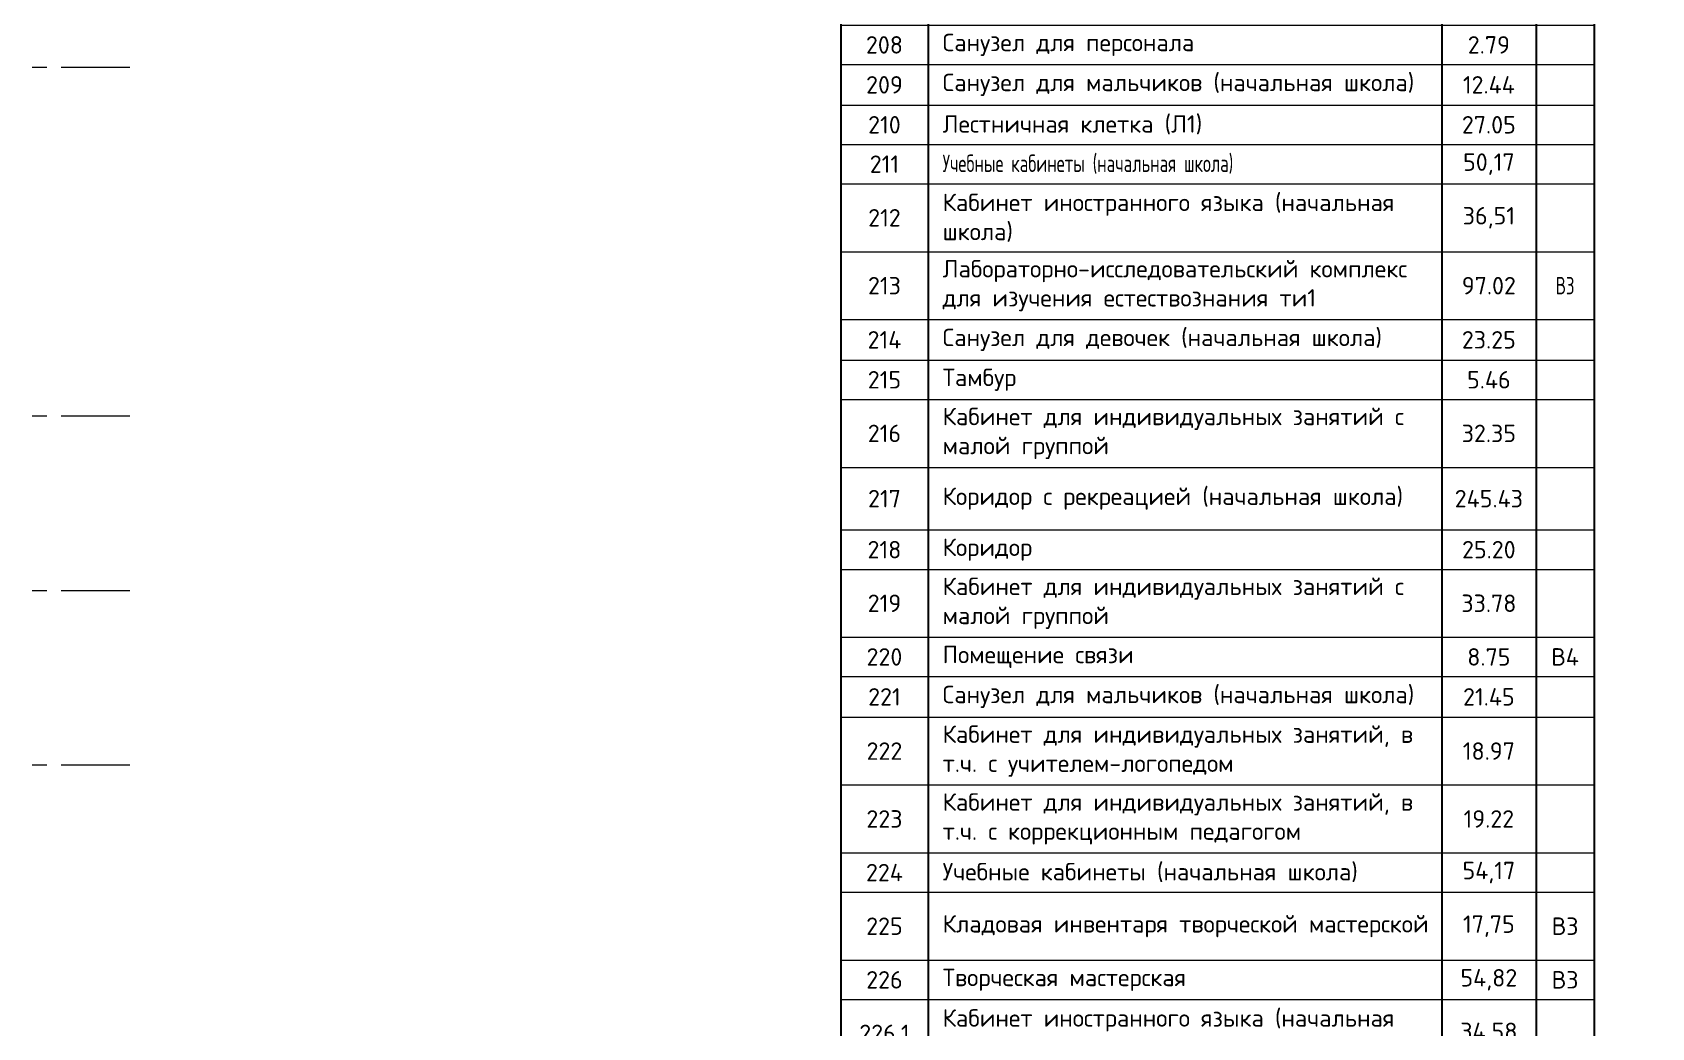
# Model space of a CAD drawing. Header units: millimetres. Extents: x -8417289 to 9420486, y 0 to 166066.
# Drawn here: x -7926 to 19921, y 108085 to 125196 of the extents above; entities that cross this region are included whole.
import ezdxf
from ezdxf import colors
from ezdxf.entities.mleader import LeaderData, LeaderLine
from ezdxf.math import Vec2, Vec3

# ---------------------------------------------------------------- set-up
doc = ezdxf.new("R2010")
doc.units = ezdxf.units.MM
doc.header["$MEASUREMENT"] = 0
doc.linetypes.add('CENTER', pattern=[2, 1.25, -0.25, 0.25, -0.25])
doc.layers.get('0').update_dxf_attribs({"color": 250, "lineweight": 9})
doc.layers.get('Defpoints').update_dxf_attribs({"color": 6})
doc.layers.add('_АР ТЕКСТ', color=250, linetype='Continuous', lineweight=25)
doc.layers.add('АР_Оси', color=195, linetype='Continuous', lineweight=9)
for name, color, linetype in [('АР_Таблицы', 250, 'Continuous'), ('ТХ_привязки_ВК', 174, 'Continuous'), ('ТХ_примечание', 40, 'Continuous')]:
    doc.layers.add(name, color=color, linetype=linetype)
doc.layers.add('ТХ_Задание КР', color=7, linetype='Continuous', true_color=0x9a5430)
doc.styles.add('ISOCPEUR', font='isocpeur.TTF')
doc.styles.add('ISOCPEUR_2', font='isocpeur.TTF', dxfattribs={"width": 0.9, "height": 300})
doc.styles.add('Архитект', font='isocpeur.TTF', dxfattribs={"width": 0.8, "oblique": 8})
doc.styles.add('ГОСТ 2.304', font='isocpeur.TTF', dxfattribs={"width": 0.7})

# ---------------------------------------------------------------- blocks, each defined once
blk = doc.blocks.new('*T370')
at = {"layer": 'Defpoints', "color": 8, "linetype": 'ByBlock', "lineweight": 0, "ltscale": 100, "transparency": 16777216}
for q in [(12955, 0), (0, -1500)]:
    blk.add_line((0, 0), q, dxfattribs=at)
at = {"layer": 'Defpoints', "color": 8, "linetype": 'ByBlock', "lineweight": 0, "ltscale": 500, "transparency": 16777216}
blk.add_line((12955, 0), (12955, -1500), dxfattribs=at)
at = {"layer": 'АР_Таблицы', "color": 0, "linetype": 'ByBlock', "lineweight": 30, "ltscale": 100, "transparency": 16777216}
for p, q in [((0, -1500), (12955, -1500)), ((0, -1500), (0, -44669)), ((1500, -1500), (1500, -44669)), ((10334, -1500), (10334, -44669)), ((0, -3500), (12955, -3500)), ((0, -43992), (12955, -43992)), ((0, -44669), (12955, -44669))]:
    blk.add_line(p, q, dxfattribs=at)
at = {"layer": 'АР_Таблицы', "color": 0, "linetype": 'ByBlock', "lineweight": 30, "ltscale": 500, "transparency": 16777216}
for p, q in [((11955, -1500), (11955, -44669)), ((12955, -1500), (12955, -44669))]:
    blk.add_line(p, q, dxfattribs=at)
at = {"layer": 'АР_Таблицы', "color": 0, "linetype": 'ByBlock', "lineweight": -2, "ltscale": 100, "transparency": 16777216}
for p, q in [((0, -4177), (12955, -4177)), ((0, -4854), (12955, -4854)), ((0, -5531), (12955, -5531)), ((0, -6228), (1500, -6228)), ((10334, -6228), (12955, -6228)), ((0, -6905), (1500, -6905)), ((10334, -6905), (12955, -6905)), ((0, -7582), (1500, -7582)), ((10334, -7582), (12955, -7582)), ((0, -8258), (12955, -8258)), ((0, -8935), (12955, -8935)), ((0, -9632), (12955, -9632)), ((0, -10309), (1500, -10309)), ((11955, -10309), (12955, -10309)), ((0, -10986), (10334, -10986)), ((11955, -10986), (12955, -10986)), ((0, -12153), (1500, -12153)), ((11955, -12153), (12955, -12153)), ((0, -13320), (1500, -13320)), ((11955, -13320), (12955, -13320)), ((0, -14017), (10334, -14017)), ((11955, -14017), (12955, -14017)), ((0, -14694), (12955, -14694)), ((0, -15861), (12955, -15861)), ((0, -16938), (12955, -16938)), ((0, -17615), (12955, -17615)), ((0, -18782), (10334, -18782)), ((11955, -18782), (12955, -18782)), ((0, -19458), (10334, -19458)), ((11955, -19458), (12955, -19458)), ((0, -20155), (10334, -20155)), ((11955, -20155), (12955, -20155)), ((0, -21322), (10334, -21322)), ((11955, -21322), (12955, -21322)), ((0, -22489), (12955, -22489)), ((0, -23166), (12955, -23166)), ((0, -24333), (10334, -24333)), ((11955, -24333), (12955, -24333)), ((0, -25010), (10334, -25010)), ((11955, -25010), (12955, -25010)), ((0, -26177), (10334, -26177)), ((11955, -26177), (12955, -26177)), ((0, -27904), (1500, -27904)), ((11955, -27904), (12955, -27904)), ((0, -28581), (1500, -28581)), ((11955, -28581), (12955, -28581)), ((0, -29258), (1500, -29258)), ((11955, -29258), (12955, -29258)), ((0, -29935), (12955, -29935)), ((0, -30612), (10334, -30612)), ((11955, -30612), (12955, -30612)), ((0, -31288), (10334, -31288)), ((11955, -31288), (12955, -31288)), ((0, -31965), (10334, -31965)), ((11955, -31965), (12955, -31965)), ((0, -33042), (1500, -33042)), ((11955, -33042), (12955, -33042)), ((0, -33719), (1500, -33719)), ((11955, -33719), (12955, -33719)), ((0, -34916), (1500, -34916)), ((11955, -34916), (12955, -34916)), ((0, -35593), (1500, -35593)), ((11955, -35593), (12955, -35593)), ((0, -36270), (1500, -36270)), ((11955, -36270), (12955, -36270)), ((0, -36947), (1500, -36947)), ((11955, -36947), (12955, -36947)), ((0, -38174), (1500, -38174)), ((11955, -38174), (12955, -38174)), ((0, -39401), (1500, -39401)), ((11955, -39401), (12955, -39401)), ((0, -40078), (1500, -40078)), ((11955, -40078), (12955, -40078)), ((0, -40755), (1500, -40755)), ((11955, -40755), (12955, -40755)), ((0, -41922), (1500, -41922)), ((11955, -41922), (12955, -41922)), ((0, -42618), (1500, -42618)), ((11955, -42618), (12955, -42618)), ((0, -43315), (1500, -43315)), ((11955, -43315), (12955, -43315))]:
    blk.add_line(p, q, dxfattribs=at)
at = {"layer": 'АР_Таблицы', "color": 0, "linetype": 'ByBlock', "lineweight": 9, "ltscale": 100, "transparency": 16777216}
for p, q in [((1500, -6228), (10334, -6228)), ((1500, -6905), (10334, -6905)), ((1500, -7582), (10334, -7582)), ((1500, -10309), (11955, -10309)), ((10334, -10986), (11955, -10986)), ((1500, -12153), (11955, -12153)), ((1500, -13320), (11955, -13320)), ((10334, -14017), (11955, -14017)), ((10334, -18782), (11955, -18782)), ((10334, -19458), (11955, -19458)), ((10334, -20155), (11955, -20155)), ((10334, -21322), (11955, -21322)), ((10334, -24333), (11955, -24333)), ((10334, -25010), (11955, -25010)), ((10334, -26177), (11955, -26177)), ((1500, -27904), (11955, -27904)), ((1500, -28581), (11955, -28581)), ((1500, -29258), (11955, -29258)), ((10334, -30612), (11955, -30612)), ((10334, -31288), (11955, -31288)), ((10334, -31965), (11955, -31965)), ((1500, -33042), (11955, -33042)), ((1500, -33719), (11955, -33719)), ((1500, -34916), (11955, -34916)), ((1500, -35593), (11955, -35593)), ((1500, -36270), (11955, -36270)), ((1500, -36947), (11955, -36947)), ((1500, -38174), (11955, -38174)), ((1500, -39401), (11955, -39401)), ((1500, -40078), (11955, -40078)), ((1500, -40755), (11955, -40755)), ((1500, -41922), (11955, -41922)), ((1500, -42618), (11955, -42618)), ((1500, -43315), (11955, -43315))]:
    blk.add_line(p, q, dxfattribs=at)
at = {"layer": 'АР_Таблицы', "ltscale": 100, "transparency": 16777216}
for s, insert, char_height, width, attachment_point, style in [('Экспликация помещений 2-го этажа', (6477, -750), 500, 12854.8, 5, 'ISOCPEUR'), ('Номер поме- щения', (750, -2500), 300, 1400, 5, 'ISOCPEUR'), ('Площадь м2', (11144, -2500), 350, 1521.04, 5, 'ISOCPEUR'), ('Кат. помещения', (12455, -2500), 300, 900, 5, 'ISOCPEUR'), ('Наименование', (5917, -2500), 300, 8733.76, 5, 'ISOCPEUR'), ('201', (750, -3838), 300, 1223.08, 5, 'ISOCPEUR'), ('Лестничная клетка Тип Н2', (1750, -3838), 300, 8333.76, 4, 'ISOCPEUR'), ('28.82', (11144, -3838), 300, 1121.04, 5, 'ISOCPEUR'), ('202', (750, -4515), 300, 1223.08, 5, 'ISOCPEUR'), ('Учебные кабинеты (начальная школа)', (1750, -4515), 300, 8333.76, 4, 'ISOCPEUR'), ('58,70', (11144, -4515), 300, 1121.04, 5, 'ISOCPEUR'), ('2,78', (11144, -5192), 300, 1121.04, 5, 'ISOCPEUR'), ('203', (750, -5192), 300, 1223.08, 5, 'ISOCPEUR'), ('ПУИ', (1750, -5192), 300, 8333.76, 4, 'ISOCPEUR'), ('{\\C1;В4}', (12455, -5192), 300, 900, 5, 'ISOCPEUR'), ('204', (750, -5879), 300, 1223.08, 5, 'ISOCPEUR'), ('Санузел для девочек (начальная школа)', (1750, -5879), 300, 8333.76, 4, 'ISOCPEUR'), ('12.73', (11144, -5879), 300, 1121.04, 5, 'ISOCPEUR'), ('{\\Q0;\\W0.7;Учебные кабинеты (начальная школа)}', (1750, -6566), 300, 8333.76, 4, 'Архитект'), ('58,68', (11144, -6566), 300, 1121.04, 5, 'ISOCPEUR'), ('205', (750, -6566), 300, 1223.08, 5, 'ISOCPEUR'), ('206', (750, -7243), 300, 1223.08, 5, 'ISOCPEUR'), ('{\\Q0;\\W0.7;Учебные кабинеты (начальная школа)}', (1750, -7243), 300, 8333.76, 4, 'Архитект'), ('58,54', (11144, -7243), 300, 1121.04, 5, 'ISOCPEUR'), ('207', (750, -7920), 300, 1223.08, 5, 'ISOCPEUR'), ('{\\Q0;\\W0.7;Учебные кабинеты (начальная школа)}', (1750, -7920), 300, 8333.76, 4, 'Архитект'), ('60,45', (11144, -7920), 300, 1121.04, 5, 'ISOCPEUR'), ('208', (750, -8597), 300, 1223.08, 5, 'ISOCPEUR'), ('Санузел для персонала', (1750, -8597), 300, 8333.76, 4, 'ISOCPEUR'), ('2.79', (11144, -8597), 300, 1121.04, 5, 'ISOCPEUR'), ('209', (750, -9284), 300, 1223.08, 5, 'ISOCPEUR'), ('Санузел для мальчиков (начальная школа)', (1750, -9284), 300, 8333.76, 4, 'ISOCPEUR'), ('12.44', (11144, -9284), 300, 1121.04, 5, 'ISOCPEUR'), ('210', (750, -9971), 300, 1223.08, 5, 'ISOCPEUR'), ('Лестничная клетка (Л1)', (1750, -9971), 300, 8333.76, 4, 'ISOCPEUR'), ('27.05', (11144, -9971), 300, 1121.04, 5, 'ISOCPEUR'), ('211', (750, -10648), 300, 1223.08, 5, 'ISOCPEUR'), ('{\\Q0;\\W0.7;Учебные кабинеты (начальная школа)}', (1750, -10648), 300, 8333.76, 4, 'Архитект'), ('50,17', (11144, -10648), 300, 1121.04, 5, 'ISOCPEUR'), ('Кабинет иностранного языка (начальная школа)', (1750, -11570), 300, 8333.76, 4, 'ISOCPEUR'), ('36,51', (11144, -11570), 300, 1121.04, 5, 'ISOCPEUR'), ('212', (750, -11570), 300, 1223.08, 5, 'ISOCPEUR'), ('Лабораторно-исследовательский комплекс для изучения естествознания ти1', (1750, -12737), 300, 8333.76, 4, 'ISOCPEUR'), ('213', (750, -12737), 300, 1223.08, 5, 'ISOCPEUR'), ('97.02', (11144, -12737), 300, 1121.04, 5, 'ISOCPEUR'), ('{\\Q0;\\W0.7;\\C1;В3}', (12455, -12737), 300, 900, 5, 'Архитект'), ('214', (750, -13668), 300, 1223.08, 5, 'ISOCPEUR'), ('Санузел для девочек (начальная школа)', (1750, -13668), 300, 8333.76, 4, 'ISOCPEUR'), ('23.25', (11144, -13668), 300, 1121.04, 5, 'ISOCPEUR'), ('Тамбур', (1750, -14355), 300, 8333.76, 4, 'ISOCPEUR'), ('215', (750, -14355), 300, 1223.08, 5, 'ISOCPEUR'), ('5.46', (11144, -14355), 300, 1121.04, 5, 'ISOCPEUR'), ('Кабинет для индивидуальных занятий с малой группой', (1750, -15277), 300, 8333.76, 4, 'ISOCPEUR'), ('216', (750, -15277), 300, 1223.08, 5, 'ISOCPEUR'), ('32.35', (11144, -15277), 300, 1121.04, 5, 'ISOCPEUR'), ('217', (750, -16399), 300, 1223.08, 5, 'ISOCPEUR'), ('Коридор с рекреацией (начальная школа)', (1750, -16399), 300, 8333.76, 4, 'ISOCPEUR'), ('245.43', (11144, -16399), 300, 1121.04, 5, 'ISOCPEUR'), ('218', (750, -17276), 300, 1223.08, 5, 'ISOCPEUR'), ('Коридор', (1750, -17276), 300, 8333.76, 4, 'ISOCPEUR'), ('25.20', (11144, -17276), 300, 1121.04, 5, 'ISOCPEUR'), ('Кабинет для индивидуальных занятий с малой группой', (1750, -18198), 300, 8333.76, 4, 'ISOCPEUR'), ('219', (750, -18198), 300, 1223.08, 5, 'ISOCPEUR'), ('33.78', (11144, -18198), 300, 1121.04, 5, 'ISOCPEUR'), ('Помещение связи', (1750, -19120), 300, 8333.76, 4, 'ISOCPEUR'), ('220', (750, -19120), 300, 1223.08, 5, 'ISOCPEUR'), ('8.75', (11144, -19120), 300, 1121.04, 5, 'ISOCPEUR'), ('{\\C1;В4}', (12455, -19120), 300, 900, 5, 'ISOCPEUR'), ('221', (750, -19807), 300, 1223.08, 5, 'ISOCPEUR'), ('Санузел для мальчиков (начальная школа)', (1750, -19807), 300, 8333.76, 4, 'ISOCPEUR'), ('21.45', (11144, -19807), 300, 1121.04, 5, 'ISOCPEUR'), ('Кабинет для индивидуальных занятий, в т.ч. с учителем-логопедом', (1750, -20739), 300, 8333.76, 4, 'ISOCPEUR'), ('222', (750, -20739), 300, 1223.08, 5, 'ISOCPEUR'), ('18.97', (11144, -20739), 300, 1121.04, 5, 'ISOCPEUR'), ('Кабинет для индивидуальных занятий, в т.ч. с коррекционным педагогом', (1750, -21906), 300, 8333.76, 4, 'ISOCPEUR'), ('223', (750, -21906), 300, 1223.08, 5, 'ISOCPEUR'), ('19.22', (11144, -21906), 300, 1121.04, 5, 'ISOCPEUR'), ('224', (750, -22828), 300, 1223.08, 5, 'ISOCPEUR'), ('Учебные кабинеты (начальная школа)', (1750, -22828), 300, 8333.76, 4, 'ISOCPEUR'), ('54,17', (11144, -22828), 300, 1121.04, 5, 'ISOCPEUR'), ('225', (750, -23750), 300, 1223.08, 5, 'ISOCPEUR'), ('Кладовая инвентаря творческой мастерской ', (1750, -23750), 300, 8333.76, 4, 'ISOCPEUR'), ('17,75', (11144, -23750), 300, 1121.04, 5, 'ISOCPEUR'), ('{\\C1;В3}', (12455, -23750), 300, 900, 5, 'ISOCPEUR'), ('Творческая мастерская ', (1750, -24672), 300, 8333.76, 4, 'ISOCPEUR'), ('54,82', (11144, -24672), 300, 1121.04, 5, 'ISOCPEUR'), ('226', (750, -24672), 300, 1223.08, 5, 'ISOCPEUR'), ('{\\C1;В3}', (12455, -24672), 300, 900, 5, 'ISOCPEUR'), ('Кабинет иностранного языка (начальная школа)', (1750, -25593), 300, 8333.76, 4, 'ISOCPEUR'), ('226.1', (750, -25593), 300, 1223.08, 5, 'ISOCPEUR'), ('34,58', (11144, -25593), 300, 1121.04, 5, 'ISOCPEUR'), ('Многофункциональное пространство с функцией актового зала (с эстрадой в уровне пола)', (1750, -27040), 300, 8333.76, 4, 'ISOCPEUR'), ('227', (750, -27040), 300, 1223.08, 5, 'ISOCPEUR'), ('272,39', (11144, -27040), 300, 1121.04, 5, 'ISOCPEUR'), ('228', (750, -28242), 300, 1223.08, 5, 'ISOCPEUR'), ('Кроссовая', (1750, -28242), 300, 8333.76, 4, 'ISOCPEUR'), ('10,72', (11144, -28242), 300, 1121.04, 5, 'ISOCPEUR'), ('{\\C1;В3}', (12455, -28242), 300, 900, 5, 'ISOCPEUR'), ('229', (750, -28919), 300, 1223.08, 5, 'ISOCPEUR'), ('Лестничная клетка (Л1)', (1750, -28919), 300, 8333.76, 4, 'ISOCPEUR'), ('21,00', (11144, -28919), 300, 1121.04, 5, 'ISOCPEUR'), ('229.1', (750, -29596), 300, 1223.08, 5, 'ISOCPEUR'), ('Тамбур', (1750, -29596), 300, 8333.76, 4, 'ISOCPEUR'), ('4,48', (11144, -29596), 300, 1121.04, 5, 'ISOCPEUR'), ('230', (750, -30273), 300, 1223.08, 5, 'ISOCPEUR'), ('Тех. помещение', (1750, -30273), 300, 8333.76, 4, 'ISOCPEUR'), ('3,93', (11144, -30273), 300, 1121.04, 5, 'ISOCPEUR'), ('{\\C1;В4}', (12455, -30273), 300, 900, 5, 'ISOCPEUR'), ('231', (750, -30950), 300, 1223.08, 5, 'ISOCPEUR'), ('Артистическая', (1750, -30950), 300, 8333.76, 4, 'ISOCPEUR'), ('14,75', (11144, -30950), 300, 1121.04, 5, 'ISOCPEUR'), ('Кладовая инвентаря', (1750, -31627), 300, 8333.76, 4, 'ISOCPEUR'), ('16,65', (11144, -31627), 300, 1121.04, 5, 'ISOCPEUR'), ('232', (750, -31627), 300, 1223.08, 5, 'ISOCPEUR'), ('{\\C1;В3}', (12455, -31627), 300, 900, 5, 'ISOCPEUR'), ('Кладовая кабинета материальной технологии', (1750, -32504), 300, 8333.76, 4, 'ISOCPEUR'), ('233', (750, -32504), 300, 1223.08, 5, 'ISOCPEUR'), ('23,55', (11144, -32504), 300, 1121.04, 5, 'ISOCPEUR'), ('{\\C240;\\c2367469;В3}', (12455, -32504), 300, 900, 5, 'ISOCPEUR'), ('234', (750, -33381), 300, 1223.08, 5, 'ISOCPEUR'), ('Кабинет материальной технологии тип 2', (1750, -33381), 300, 8333.76, 4, 'ISOCPEUR'), ('86,25', (11144, -33381), 300, 1121.04, 5, 'ISOCPEUR'), ('{\\C1;В3}', (12455, -33381), 300, 900, 5, 'ISOCPEUR'), ('Кабинет с рабочим пространством для учителей тип 1 (начальная школа)', (1750, -34318), 300, 8333.76, 4, 'ISOCPEUR'), ('235', (750, -34318), 300, 1223.08, 5, 'ISOCPEUR'), ('44,43', (11144, -34318), 300, 1121.04, 5, 'ISOCPEUR'), ('Кабинет материальной технологии тип 1', (1750, -35255), 300, 8333.76, 4, 'ISOCPEUR'), ('102,78', (11144, -35255), 300, 1121.04, 5, 'ISOCPEUR'), ('236', (750, -35255), 300, 1223.08, 5, 'ISOCPEUR'), ('{\\C1;В3}', (12455, -35255), 300, 900, 5, 'ISOCPEUR'), ('237', (750, -35932), 300, 1223.08, 5, 'ISOCPEUR'), ('ПУИ', (1750, -35932), 300, 8333.76, 4, 'ISOCPEUR'), ('3,24', (11144, -35932), 300, 1121.04, 5, 'ISOCPEUR'), ('{\\C1;В4}', (12455, -35932), 300, 900, 5, 'ISOCPEUR'), ('238', (750, -36608), 300, 1223.08, 5, 'ISOCPEUR'), ('Санузел для персонала', (1750, -36608), 300, 8333.76, 4, 'ISOCPEUR'), ('2,56', (11144, -36608), 300, 1121.04, 5, 'ISOCPEUR'), ('Санузел для мальчиков (основная и старшая школа)', (1750, -37560), 300, 8333.76, 4, 'ISOCPEUR'), ('239', (750, -37560), 300, 1223.08, 5, 'ISOCPEUR'), ('20,92', (11144, -37560), 300, 1121.04, 5, 'ISOCPEUR'), ('Санузел для девочек с комнатой личной гигиены (основная и старшая школа)', (1750, -38787), 300, 8333.76, 4, 'ISOCPEUR'), ('240', (750, -38787), 300, 1223.08, 5, 'ISOCPEUR'), ('25,84', (11144, -38787), 300, 1121.04, 5, 'ISOCPEUR'), ('241', (750, -39739), 300, 1223.08, 5, 'ISOCPEUR'), ('Лестничная клетка (Л1)', (1750, -39739), 300, 8333.76, 4, 'ISOCPEUR'), ('21,00', (11144, -39739), 300, 1121.04, 5, 'ISOCPEUR'), ('242', (750, -40416), 300, 1223.08, 5, 'ISOCPEUR'), ('Лестничная клетка (Л1)', (1750, -40416), 300, 8333.76, 4, 'ISOCPEUR'), ('25,50', (11144, -40416), 300, 1121.04, 5, 'ISOCPEUR'), ('Коридор и рекреация (основная и старшая школа)', (1750, -41338), 300, 8333.76, 4, 'ISOCPEUR'), ('243', (750, -41338), 300, 1223.08, 5, 'ISOCPEUR'), ('268,00', (11144, -41338), 300, 1121.04, 5, 'ISOCPEUR'), ('244', (750, -42270), 300, 1223.08, 5, 'ISOCPEUR'), ('Коридор', (1750, -42270), 300, 8333.76, 4, 'ISOCPEUR'), ('78,72', (11144, -42270), 300, 1121.04, 5, 'ISOCPEUR'), ('245', (750, -42967), 300, 1223.08, 5, 'ISOCPEUR'), ('Коридор', (1750, -42967), 300, 8333.76, 4, 'ISOCPEUR'), ('77,66', (11144, -42967), 300, 1121.04, 5, 'ISOCPEUR')]:
    blk.add_mtext(s, dxfattribs=dict(at, insert=insert, char_height=char_height, width=width, attachment_point=attachment_point, style=style))
at = {"layer": 'АР_Таблицы', "ltscale": 500, "transparency": 16777216}
for s, insert, char_height, width, attachment_point, style in [('246', (750, -43654), 300, 1223.08, 5, 'ISOCPEUR'), ('Административный кабинет', (1750, -43654), 300, 8333.76, 4, 'ISOCPEUR'), ('18,87', (11144, -43654), 300, 1121.04, 5, 'ISOCPEUR'), ('Всего', (10084, -44331), 300, 8333.76, 6, 'ISOCPEUR'), ('2245.1', (11144, -44331), 250, 1601.04, 5, 'ISOCPEUR_2')]:
    blk.add_mtext(s, dxfattribs=dict(at, insert=insert, char_height=char_height, width=width, attachment_point=attachment_point, style=style))
blk = doc.blocks.new('_DotSmall')
at = {"color": 0, "linetype": 'ByBlock', "const_width": 0.5}
blk.add_lwpolyline([(-0.0625, 0, 1), (0.0625, 0, 1)], format="xyb", close=True, dxfattribs=at)
blk = doc.blocks.new('_Dot')
at = {"color": 0, "linetype": 'ByBlock', "lineweight": -2}
blk.add_line((-0.5, 0), (-1, 0), dxfattribs=at)
at = {"color": 0, "linetype": 'ByBlock', "const_width": 0.5}
blk.add_lwpolyline([(-0.25, 0, 1), (0.25, 0, 1)], format="xyb", close=True, dxfattribs=at)

msp = doc.modelspace()

# ---------------------------------------------------------------- linework, layer by layer
at = {"layer": 'АР_Оси', "linetype": 'CENTER', "ltscale": 1000}
for p, q in [((-89429.5, 124600.7), (-6251.1, 124600.7)), ((-89429.5, 124600.7), (-6251.1, 124600.7)), ((-89429.5, 118600.7), (-6251.1, 118600.7)), ((-89429.5, 115600.7), (-6251.1, 115600.7)), ((-89429.5, 112600.7), (-6251.1, 112600.7))]:
    msp.add_line(p, q, dxfattribs=at)

# ---------------------------------------------------------------- block references
msp.add_blockref('*T370', (5977.6, 133578.4))

# ---------------------------------------------------------------- leaders
at = {"layer": '_АР ТЕКСТ'}
ml = msp.add_multileader_mtext('Standard', dxfattribs=at)
ml.set_content('{\\W0.8;-2,550}', color=256, style='ISOCPEUR')
ml.set_leader_properties(color=256, linetype='Continuous', lineweight=-1)
ml.set_arrow_properties(name='DOTSMALL')
ml.build(insert=Vec2(0, 0))
ml.multileader.update_dxf_attribs({"has_text_frame": 1, "text_left_attachment_type": 4, "text_right_attachment_type": 4, "dogleg_length": 100, "arrow_head_size": 180})
ctx = ml.context
ctx.base_point, ctx.char_height, ctx.arrow_head_size, ctx.landing_gap_size, ctx.plane_origin = Vec3(-302775.8, 123943.3, -2), 250, 180, 50, Vec3(-302295.5, 121699.2, -2)
ctx.left_attachment, ctx.right_attachment = 4, 4
notes = []
notes.append((ctx, [(0, (0, 0, 0), (0, 0), (1, 0), 1, [])]))
ctx.mtext.insert, ctx.mtext.width, ctx.mtext.defined_height, ctx.mtext.line_spacing_style, ctx.mtext.flow_direction = Vec3(-302725.8, 124276.6, -2), 801.086, 330.7, 2, 5
ml = msp.add_multileader_mtext('Standard', dxfattribs=at)
ml.set_content('{\\W0.8;-2,550}', color=256, style='ISOCPEUR')
ml.set_leader_properties(color=256, linetype='Continuous', lineweight=-1)
ml.set_arrow_properties(name='DOTSMALL')
ml.build(insert=Vec2(0, 0))
ml.multileader.update_dxf_attribs({"has_text_frame": 1, "text_left_attachment_type": 4, "text_right_attachment_type": 4, "dogleg_length": 100, "arrow_head_size": 180})
ctx = ml.context
ctx.base_point, ctx.char_height, ctx.arrow_head_size, ctx.landing_gap_size, ctx.plane_origin = Vec3(-314736, 120073.3, -2), 250, 180, 50, Vec3(-314255.7, 117829.3, -2)
ctx.left_attachment, ctx.right_attachment = 4, 4
notes.append((ctx, [(0, (0, 0, 0), (0, 0), (1, 0), 1, [])]))
ctx.mtext.insert, ctx.mtext.width, ctx.mtext.defined_height, ctx.mtext.line_spacing_style, ctx.mtext.flow_direction = Vec3(-314686, 120406.6, -2), 801.086, 330.7, 2, 5
at = {"layer": 'ТХ_Задание КР', "color": 1, "ltscale": 100}
ml = msp.add_multileader_mtext('Standard', dxfattribs=at)
ml.set_content('\\pxsm1,qc;{\\C1;Зона усиления для настенного крепления фермы баскетбольной со щитом и кольцом \\Pна высоте от пола до 4,5 м от УЧП}', color=7, style='ГОСТ 2.304')
ml.set_leader_properties(color=256, lineweight=25)
ml.build(insert=Vec2(0, 0))
ml.multileader.update_dxf_attribs({"text_left_attachment_type": 6, "text_right_attachment_type": 6, "dogleg_length": 150, "arrow_head_size": 225, "scale": 75})
ctx = ml.context
ctx.base_point, ctx.scale, ctx.char_height, ctx.arrow_head_size, ctx.landing_gap_size, ctx.plane_origin = Vec3(-179600.1, 136426.3), 75, 187.5, 225, 150, Vec3(-147431, 100913)
ctx.left_attachment, ctx.right_attachment = 6, 6
notes.append((ctx, [(0, (1, 1, 0), (-179750.1, 136426.3), (1, 0), 150, [(1, [(-182033.9, 121600.6)], 0, [])])]))
ctx.mtext.insert, ctx.mtext.width, ctx.mtext.defined_height, ctx.mtext.line_spacing_factor, ctx.mtext.flow_direction = Vec3(-179450.1, 136651.3), 4494.329, 2263.3, 0.8, 5
ml = msp.add_multileader_mtext('Standard', dxfattribs=at)
ml.set_content('\\pxsm1,qc;{\\C1;Зона усиления для настенного крепления фермы баскетбольной со щитом и кольцом \\Pна высоте от пола до 4,5 м от УЧП}', color=7, style='ГОСТ 2.304')
ml.set_leader_properties(color=256, lineweight=25)
ml.build(insert=Vec2(0, 0))
ml.multileader.update_dxf_attribs({"text_left_attachment_type": 6, "text_right_attachment_type": 6, "dogleg_length": 150, "arrow_head_size": 225, "scale": 75})
ctx = ml.context
ctx.base_point, ctx.scale, ctx.char_height, ctx.arrow_head_size, ctx.landing_gap_size, ctx.plane_origin = Vec3(-154160.6, 124600.7), 75, 187.5, 225, 150, Vec3(-113451.1, 107936.6)
ctx.left_attachment, ctx.right_attachment, ctx.text_align_type = 6, 6, 1
notes.append((ctx, [(0, (1, 1, 0), (-154310.6, 124600.7), (1, 0), 150, [(1, [(-158483.9, 121600.6)], 0, [])])]))
ctx.mtext.insert, ctx.mtext.width, ctx.mtext.defined_height, ctx.mtext.alignment, ctx.mtext.line_spacing_factor, ctx.mtext.flow_direction = Vec3(-151763.4, 124825.7), 4494.329, 2263.3, 2, 0.8, 5
ml = msp.add_multileader_mtext('Standard', dxfattribs=at)
ml.set_content('\\pxsm1,qc;{\\C1;Предусмотреть усиление конструкции по всей длине для возможности размещения (монтажа) спортивного оборудования }', color=7, style='ГОСТ 2.304')
ml.set_leader_properties(color=256, lineweight=25)
ml.build(insert=Vec2(0, 0))
ml.multileader.update_dxf_attribs({"text_left_attachment_type": 6, "text_right_attachment_type": 6, "dogleg_length": 150, "arrow_head_size": 225, "scale": 75})
ctx = ml.context
ctx.base_point, ctx.scale, ctx.char_height, ctx.arrow_head_size, ctx.landing_gap_size, ctx.plane_origin = Vec3(-157016.9, 116858.2), 75, 187.5, 225, 150, Vec3(-118303.7, 104934.9)
ctx.left_attachment, ctx.right_attachment, ctx.text_align_type = 6, 6, 1
notes.append((ctx, [(0, (1, 1, 0), (-157166.9, 116858.2), (1, 0), 150, [(1, [(-158418.8, 117439.9)], 0, [])])]))
ctx.mtext.insert, ctx.mtext.width, ctx.mtext.defined_height, ctx.mtext.alignment, ctx.mtext.line_spacing_factor, ctx.mtext.flow_direction = Vec3(-154619.7, 117102), 4494.329, 2263.3, 2, 0.8, 5
ml = msp.add_multileader_mtext('Standard', dxfattribs=at)
ml.set_content('\\pxsm1,qc;{\\C1;Зона усиления для настенного крепления фермы баскетбольной со щитом и кольцом \\Pна высоте от 2,8 до 3,8 м от УЧП}', color=7, style='ГОСТ 2.304')
ml.set_leader_properties(color=256, lineweight=25)
ml.build(insert=Vec2(0, 0))
ml.multileader.update_dxf_attribs({"text_left_attachment_type": 6, "text_right_attachment_type": 6, "dogleg_length": 150, "arrow_head_size": 225, "scale": 75})
ctx = ml.context
ctx.base_point, ctx.scale, ctx.char_height, ctx.arrow_head_size, ctx.landing_gap_size, ctx.plane_origin = Vec3(-175039.9, 113641.2), 75, 187.5, 225, 150, Vec3(-132203.3, 95150.5)
ctx.left_attachment, ctx.right_attachment, ctx.text_align_type = 6, 6, 1
notes.append((ctx, [(0, (1, 1, 0), (-175189.9, 113641.2), (1, 0), 150, [(1, [(-176222.2, 115849.8)], 0, [])])]))
ctx.mtext.insert, ctx.mtext.width, ctx.mtext.defined_height, ctx.mtext.alignment, ctx.mtext.line_spacing_factor, ctx.mtext.flow_direction = Vec3(-172642.7, 113866.2), 4494.329, 2263.3, 2, 0.8, 5
ml = msp.add_multileader_mtext('Standard', dxfattribs=at)
ml.set_content('\\pxsm1,qc;{\\C1;Зона усиления для настенного крепления стоек волейбольных на высоте от 0,5 до 3,0 м от УЧП}', color=7, style='ГОСТ 2.304')
ml.set_leader_properties(color=256, lineweight=25)
ml.build(insert=Vec2(0, 0))
ml.multileader.update_dxf_attribs({"text_left_attachment_type": 6, "text_right_attachment_type": 6, "dogleg_length": 150, "arrow_head_size": 225, "scale": 75})
ctx = ml.context
ctx.base_point, ctx.scale, ctx.char_height, ctx.arrow_head_size, ctx.landing_gap_size, ctx.plane_origin = Vec3(-168559.8, 110283), 75, 187.5, 225, 150, Vec3(-128258.2, 94949.8)
ctx.left_attachment, ctx.right_attachment, ctx.text_align_type = 6, 6, 1
notes.append((ctx, [(0, (1, 1, 0), (-168709.8, 110283), (1, 0), 150, [(1, [(-170258.9, 115850.6)], 0, [])])]))
ctx.mtext.insert, ctx.mtext.width, ctx.mtext.defined_height, ctx.mtext.alignment, ctx.mtext.line_spacing_factor, ctx.mtext.flow_direction = Vec3(-166162.7, 110508), 4494.329, 2263.3, 2, 0.8, 5
ml = msp.add_multileader_mtext('Standard', dxfattribs=at)
ml.set_content('\\pxsm1,qc;{\\C1;Зона усиления для настенного крепления табло электронного на высоте 5,0м от УЧП}', color=7, style='ГОСТ 2.304')
ml.set_leader_properties(color=256, lineweight=25)
ml.build(insert=Vec2(0, 0))
ml.multileader.update_dxf_attribs({"text_left_attachment_type": 6, "text_right_attachment_type": 6, "dogleg_length": 150, "arrow_head_size": 225, "scale": 75})
ctx = ml.context
ctx.base_point, ctx.scale, ctx.char_height, ctx.arrow_head_size, ctx.landing_gap_size, ctx.plane_origin = Vec3(-169022.8, 108470.9), 75, 187.5, 225, 150, Vec3(-123635.8, 93017.5)
ctx.left_attachment, ctx.right_attachment, ctx.text_align_type = 6, 6, 1
notes.append((ctx, [(0, (1, 1, 0), (-169172.8, 108470.9), (1, 0), 150, [(1, [(-170593.6, 115796.8)], 0, [])])]))
ctx.mtext.insert, ctx.mtext.width, ctx.mtext.defined_height, ctx.mtext.alignment, ctx.mtext.line_spacing_factor, ctx.mtext.flow_direction = Vec3(-166625.6, 108714.7), 4494.329, 2263.3, 2, 0.8, 5
at = {"layer": 'ТХ_привязки_ВК'}
ml = msp.add_multileader_mtext('Standard', dxfattribs=at)
ml.set_content('\\A1;\\pxql,t3;{\\fArial|b0|i0|c204|p34;В\\A0;ентили подвода хол. и гор. воды dy-15, \\fArial|b0|i0|c0|p34;h-\\fArial|b0|i0|c204|p34;5\\fArial|b0|i0|c0|p34;00\\fArial|b0|i0|c204|p34;мм\\fArial|b0|i0|c0|p34; \\fArial|b0|i0|c204|p34;от УЧП, \\P\\ptz;Выпуск - канализация dy-50, \\fArial|b0|i0|c0|p34;h-\\fArial|b0|i0|c204|p34;450мм\\fArial|b0|i0|c0|p34; \\fArial|b0|i0|c204|p34;от УЧП\\P\\pt3;\\A1;-высота установки 700мм от УЧП \\P\\ptz;\\A0;для подкл. раковины (поз. У007)}', color=256, style='ISOCPEUR')
ml.set_leader_properties()
ml.set_arrow_properties(name='DOT')
ml.build(insert=Vec2(0, 0))
ml.multileader.update_dxf_attribs({"text_left_attachment_type": 6, "text_right_attachment_type": 6, "dogleg_length": 0.36, "arrow_head_size": 100})
ctx = ml.context
ctx.base_point, ctx.char_height, ctx.arrow_head_size, ctx.plane_origin = Vec3(-16066, 108963.2), 200, 100, Vec3(-13528.5, 108763.3)
ctx.left_attachment, ctx.right_attachment = 6, 6
notes.append((ctx, [(0, (1, 1, 0), (-16066.4, 108963.2), (1, 0), 0.36, [(1, [(-59700.7, 79869.5)], 0, [])])]))
ctx.mtext.insert, ctx.mtext.width, ctx.mtext.defined_height, ctx.mtext.flow_direction = Vec3(-16064, 109222), 11731.073, 3256.3, 5
at = {"layer": 'ТХ_примечание'}
ml = msp.add_multileader_mtext('Standard', dxfattribs=at)
ml.set_content('\\pxsm1,qc;{\\C256;предусмотреть поддон 600х600 в строительном исполнении}', color=7, style='ISOCPEUR')
ml.set_leader_properties(color=256, lineweight=25)
ml.build(insert=Vec2(0, 0))
ml.multileader.update_dxf_attribs({"text_left_attachment_type": 6, "text_right_attachment_type": 6, "dogleg_length": 150, "arrow_head_size": 225, "scale": 75})
ctx = ml.context
ctx.base_point, ctx.scale, ctx.char_height, ctx.arrow_head_size, ctx.landing_gap_size, ctx.plane_origin = Vec3(83656.9, 119822.5, -0.6), 75, 187.5, 225, 150, Vec3(109319.5, 106336.4, -0.6)
ctx.left_attachment, ctx.right_attachment, ctx.text_align_type = 6, 6, 1
notes.append((ctx, [(0, (1, 1, 0), (83506.9, 119822.5, -0.6), (1, 0), 150, [(1, [(80152.6, 122423.9, -0.6)], 0, [])])]))
ctx.mtext.insert, ctx.mtext.width, ctx.mtext.defined_height, ctx.mtext.alignment, ctx.mtext.line_spacing_factor, ctx.mtext.flow_direction = Vec3(85118.6, 120047.5, -0.6), 2623.525, 2263.3, 2, 0.8, 5
ml = msp.add_multileader_mtext('Standard', dxfattribs=at)
ml.set_content('\\pxsm1,qc;{\\C256;предусмотреть гигиенический душ}', color=7, style='ISOCPEUR')
ml.set_leader_properties(color=256, lineweight=25)
ml.build(insert=Vec2(0, 0))
ml.multileader.update_dxf_attribs({"text_left_attachment_type": 6, "text_right_attachment_type": 6, "dogleg_length": 150, "arrow_head_size": 225, "scale": 75})
ctx = ml.context
ctx.base_point, ctx.scale, ctx.char_height, ctx.arrow_head_size, ctx.landing_gap_size, ctx.plane_origin = Vec3(-60393.1, 119163, -0.6), 75, 187.5, 225, 150, Vec3(-30219.3, 109916.7, -0.6)
ctx.left_attachment, ctx.right_attachment, ctx.text_align_type = 6, 6, 1
notes.append((ctx, [(0, (1, 1, 0), (-60543.1, 119163, -0.6), (1, 0), 150, [(1, [(-61661.9, 121308.7, -0.6)], 0, [])])]))
ctx.mtext.insert, ctx.mtext.width, ctx.mtext.defined_height, ctx.mtext.alignment, ctx.mtext.line_spacing_factor, ctx.mtext.flow_direction = Vec3(-58931.3, 119406.8, -0.6), 2623.525, 2263.3, 2, 0.8, 5
for ctx, leaders in notes:
    for number, flags, end, landing, length, lines in leaders:
        leader = LeaderData()
        leader.index, (leader.has_last_leader_line, leader.has_dogleg_vector, leader.attachment_direction) = number, flags
        leader.last_leader_point, leader.dogleg_vector, leader.dogleg_length = Vec3(end), Vec3(landing), length
        for number, points, colour, breaks in lines:
            line = LeaderLine()
            line.index, line.vertices, line.color, line.breaks = number, Vec3.list(points), colors.encode_raw_color(colour), breaks
            leader.lines.append(line)
        ctx.leaders.append(leader)

doc.saveas('drawing.dxf')
